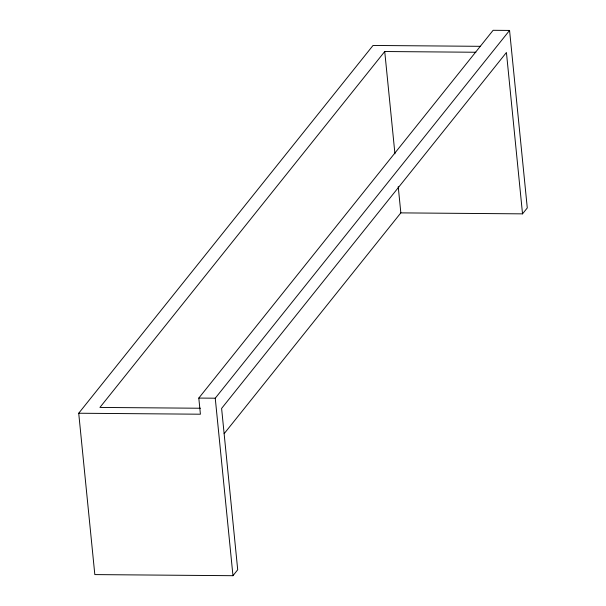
<?xml version="1.0" encoding="UTF-8"?>
<svg xmlns="http://www.w3.org/2000/svg" width="606" height="606" viewBox="0 0 606 606"><rect width="100%" height="100%" fill="white"/><g stroke="black" fill="none" stroke-linecap="round" stroke-linejoin="round"><path stroke-width="0.91" d="M224.159 433.661L400.839 212.88L522.531 213.857L506.427 52.502L221.607 408.414L237.711 569.769L232.969 575.7L94.824 574.594L78.719 413.231L373.031 45.458L480.581 46.321M475.884 52.252L384.734 51.525L99.914 407.437L200.465 408.239M78.719 413.231L200.412 414.209L198.806 398.074L493.117 30.3L509.563 30.429L527.281 207.926L522.531 213.857M232.969 575.7L215.251 398.203L509.563 30.429M198.806 398.074L215.251 398.203M384.734 51.525L394.938 153.78M398.218 186.61L400.839 212.88"/></g></svg>
